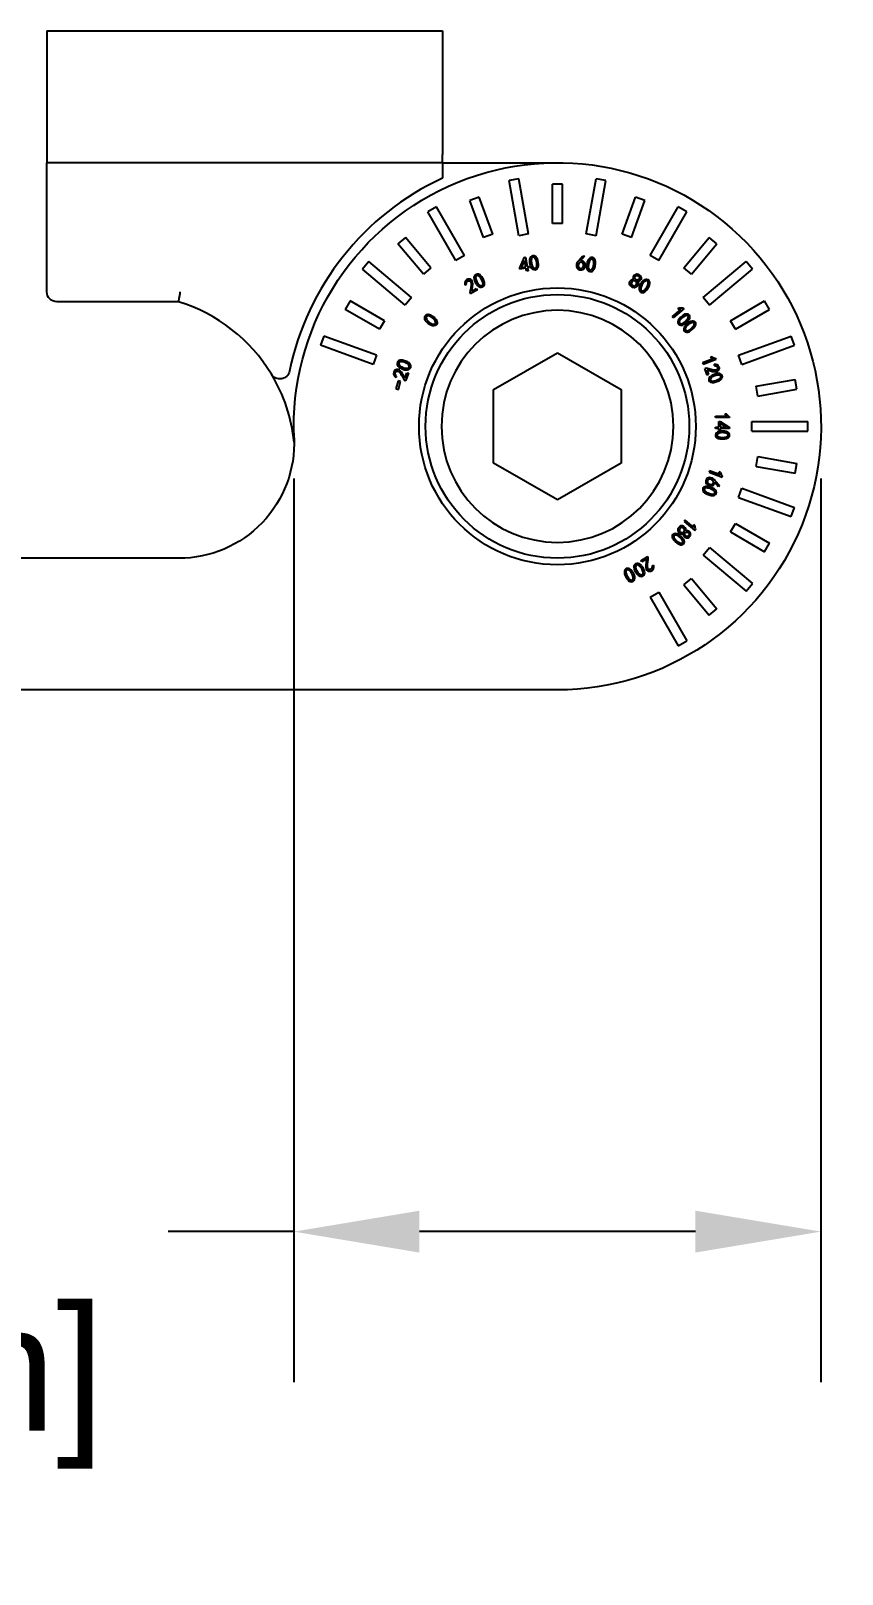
# Model space of a CAD drawing. Header units: inches. Extents: x -1.7 to 16.2, y -1.2 to 15.
# Drawn here: x 11.476 to 12.445, y 2.661 to 4.504 of the extents above; entities that cross this region are included whole.
import ezdxf

# ---------------------------------------------------------------- set-up
doc = ezdxf.new("R2010")
doc.units = ezdxf.units.IN
doc.header["$MEASUREMENT"] = 0
doc.layers.get('Defpoints').update_dxf_attribs({"color": 1})
doc.layers.add('Bracket', color=7, linetype='Continuous')
doc.styles.get("Standard").update_dxf_attribs({"font": 'Arial.ttf'})
doc.dimstyles.new('.1 DIM', dxfattribs={"dimscale": 0, "dimtxt": 0.15, "dimasz": 0.15, "dimexe": 0.18, "dimexo": 0.0625, "dimgap": 0.09, "dimtad": 0, "dimtih": 1, "dimtoh": 1, "dimdec": 5, "dimzin": 0, "dimdsep": 46, "dimlunit": 4, "dimtxsty": 'Standard', "dimcen": 0.09, "dimadec": 0, "dimazin": 0, "dimtfac": 1, "dimtdec": 5, "dimtofl": 0, "dimtmove": 0, "dimatfit": 3, "dimfxl": 1, "dimtolj": 1, "dimtzin": 0, "dimarcsym": 0})

# ---------------------------------------------------------------- blocks, each defined once
blk = doc.blocks.new('*D20')
at = {"layer": 'Defpoints', "color": 0, "lineweight": -2, "transparency": 16777216}
for p, q in [((11.7898, 3.9693), (11.7898, 2.8898)), ((12.4197, 3.9693), (12.4197, 2.8898)), ((11.7898, 3.0698), (11.6398, 3.0698)), ((12.2697, 3.0698), (11.9398, 3.0698))]:
    blk.add_line(p, q, dxfattribs=at)
at = {"layer": 'Defpoints', "color": 0, "transparency": 16777216}
for p in [(11.7898, 4.0318), (12.4197, 4.0318), (11.7898, 3.0698)]:
    blk.add_point(p, dxfattribs=at)
for points in [[(11.9398, 3.0948), (11.9398, 3.0448), (11.7898, 3.0698)], [(12.2697, 3.0948), (12.2697, 3.0448), (12.4197, 3.0698)]]:
    blk.add_solid(points, dxfattribs=at)
at = {"layer": 'Defpoints', "color": 0, "transparency": 16777216, "char_height": 0.15, "attachment_point": 5}
for s, insert in [('\\A1;{\\H1x;\\S5/8;}"', (11.0402, 3.3352)), ('\\A1;[16.00 mm]', (11.0402, 2.8843))]:
    blk.add_mtext(s, dxfattribs=dict(at, insert=insert))

msp = doc.modelspace()

# ---------------------------------------------------------------- linework, layer by layer
at = {"layer": 'Bracket'}
for p, q in [((11.494776, 4.504236), (11.967315, 4.504236)), ((11.494776, 4.504236), (11.494776, 4.356598)), ((11.967315, 4.504236), (11.967315, 4.356598)), ((11.494776, 4.356598), (11.494776, 4.346755)), ((11.967315, 4.346755), (11.967315, 4.356598)), ((11.909725, 4.346755), (11.494776, 4.346755)), ((11.494776, 4.192473), (11.494776, 4.346755)), ((11.967315, 4.346755), (11.909725, 4.346755)), ((11.967315, 4.346755), (12.10301, 4.346755)), ((11.967315, 4.346755), (11.967315, 4.341233)), ((12.058612, 4.327492), (12.04698, 4.325441)), ((12.058602, 4.259528), (12.04698, 4.325441)), ((12.070234, 4.261579), (12.058612, 4.327492)), ((12.110659, 4.321169), (12.098848, 4.321169)), ((12.098848, 4.273925), (12.098848, 4.321169)), ((12.110659, 4.273925), (12.110659, 4.321169)), ((12.139274, 4.261579), (12.150896, 4.327492)), ((12.162527, 4.325441), (12.150896, 4.327492)), ((12.150905, 4.259528), (12.162527, 4.325441)), ((12.011333, 4.305738), (12.000234, 4.301698)), ((12.016392, 4.257303), (12.000234, 4.301698)), ((12.027491, 4.261343), (12.011333, 4.305738)), ((12.182016, 4.261343), (12.198175, 4.305738)), ((12.193115, 4.257303), (12.209274, 4.301698)), ((12.209274, 4.301698), (12.198175, 4.305738)), ((11.960262, 4.293878), (11.950033, 4.287972)), ((11.983498, 4.23001), (11.950033, 4.287972)), ((11.993726, 4.235915), (11.960262, 4.293878)), ((12.215781, 4.235915), (12.249246, 4.293878)), ((12.22601, 4.23001), (12.259475, 4.287972)), ((12.259475, 4.287972), (12.249246, 4.293878)), ((12.027491, 4.261343), (12.016392, 4.257303)), ((12.070234, 4.261579), (12.058602, 4.259528)), ((12.110659, 4.273925), (12.098848, 4.273925)), ((12.150905, 4.259528), (12.139274, 4.261579)), ((12.193115, 4.257303), (12.182016, 4.261343)), ((11.923274, 4.257266), (11.914226, 4.249674)), ((11.944594, 4.213482), (11.914226, 4.249674)), ((11.953642, 4.221074), (11.923274, 4.257266)), ((12.255866, 4.221074), (12.286234, 4.257266)), ((12.264913, 4.213482), (12.295281, 4.249674)), ((12.295281, 4.249674), (12.286234, 4.257266)), ((11.879339, 4.228653), (11.871747, 4.219605)), ((11.93061, 4.185632), (11.879339, 4.228653)), ((11.993726, 4.235915), (11.983498, 4.23001)), ((12.059685, 4.221241), (12.06534, 4.23373)), ((12.065604, 4.230042), (12.061661, 4.221589)), ((12.061661, 4.221589), (12.06693, 4.222519)), ((12.06534, 4.23373), (12.066751, 4.233978)), ((12.06693, 4.222519), (12.065604, 4.230042)), ((12.066751, 4.233978), (12.068716, 4.222834)), ((12.068716, 4.222834), (12.070974, 4.223232)), ((12.070974, 4.223232), (12.071259, 4.221615)), ((12.130236, 4.229902), (12.135165, 4.235317)), ((12.13733, 4.234935), (12.132271, 4.229345)), ((12.135165, 4.235317), (12.13733, 4.234935)), ((12.22601, 4.23001), (12.215781, 4.235915)), ((12.278897, 4.185632), (12.330168, 4.228653)), ((12.33776, 4.219605), (12.330168, 4.228653)), ((11.923018, 4.176584), (11.871747, 4.219605)), ((11.953642, 4.221074), (11.944594, 4.213482)), ((12.05997, 4.219625), (12.059685, 4.221241)), ((12.067215, 4.220902), (12.05997, 4.219625)), ((12.067854, 4.217281), (12.067215, 4.220902)), ((12.06964, 4.217596), (12.067854, 4.217281)), ((12.071259, 4.221615), (12.069001, 4.221217)), ((12.069001, 4.221217), (12.06964, 4.217596)), ((12.264913, 4.213482), (12.255866, 4.221074)), ((12.286489, 4.176584), (12.33776, 4.219605)), ((11.93061, 4.185632), (11.923018, 4.176584)), ((11.996003, 4.201291), (11.994288, 4.200635)), ((12.009163, 4.194931), (12.000806, 4.190106)), ((12.002336, 4.193), (12.008293, 4.196439)), ((12.008293, 4.196439), (12.009163, 4.194931)), ((12.286489, 4.176584), (12.278897, 4.185632)), ((11.652049, 4.180662), (11.506587, 4.180662)), ((11.857104, 4.181598), (11.851199, 4.17137)), ((11.892114, 4.147748), (11.851199, 4.17137)), ((11.898019, 4.157976), (11.857104, 4.181598)), ((12.242097, 4.162875), (12.252323, 4.171455)), ((12.255943, 4.172255), (12.243199, 4.161562)), ((12.248647, 4.172069), (12.250057, 4.173252)), ((12.25528, 4.173044), (12.255943, 4.172255)), ((12.311488, 4.157976), (12.352403, 4.181598)), ((12.317394, 4.147748), (12.358309, 4.17137)), ((12.358309, 4.17137), (12.352403, 4.181598)), ((11.898019, 4.157976), (11.892114, 4.147748)), ((12.243199, 4.161562), (12.242097, 4.162875)), ((12.317394, 4.147748), (12.311488, 4.157976)), ((11.825605, 4.139685), (11.821566, 4.128586)), ((11.888498, 4.116794), (11.825605, 4.139685)), ((12.321009, 4.116794), (12.383902, 4.139685)), ((12.387942, 4.128586), (12.383902, 4.139685)), ((11.884459, 4.105695), (11.821566, 4.128586)), ((11.888498, 4.116794), (11.884459, 4.105695)), ((12.028573, 4.075782), (12.104754, 4.119765)), ((12.104754, 4.119765), (12.180935, 4.075782)), ((12.290818, 4.112427), (12.278275, 4.107861)), ((12.278862, 4.10625), (12.294494, 4.11194)), ((12.289304, 4.114891), (12.287574, 4.114261)), ((12.294494, 4.11194), (12.294141, 4.112908)), ((12.325049, 4.105695), (12.321009, 4.116794)), ((12.325049, 4.105695), (12.387942, 4.128586)), ((11.922679, 4.089453), (11.925032, 4.095916)), ((11.926668, 4.095321), (11.923367, 4.086253)), ((11.925032, 4.095916), (11.926668, 4.095321)), ((12.278275, 4.107861), (12.278862, 4.10625)), ((12.283708, 4.092935), (12.280742, 4.101085)), ((12.28323, 4.099339), (12.285344, 4.093531)), ((12.285344, 4.093531), (12.283708, 4.092935)), ((12.292541, 4.104009), (12.292256, 4.10564)), ((11.912499, 4.091734), (11.911606, 4.090129)), ((11.914311, 4.086337), (11.911748, 4.076427)), ((11.911748, 4.076427), (11.914798, 4.075638)), ((11.917361, 4.085549), (11.914311, 4.086337)), ((11.914798, 4.075638), (11.917361, 4.085549)), ((12.028573, 3.987816), (12.028573, 4.075782)), ((12.180935, 4.075782), (12.180935, 3.987816)), ((12.342176, 4.07966), (12.388702, 4.087863)), ((12.344227, 4.068028), (12.342176, 4.07966)), ((12.344227, 4.068028), (12.390753, 4.076232)), ((12.390753, 4.076232), (12.388702, 4.087863)), ((12.293826, 4.043926), (12.307174, 4.043926)), ((12.293826, 4.042212), (12.293826, 4.043926)), ((12.310461, 4.042212), (12.293826, 4.042212)), ((12.304752, 4.04676), (12.306593, 4.04676)), ((12.310461, 4.043242), (12.310461, 4.042212)), ((12.337037, 4.025893), (12.337037, 4.037705)), ((12.337037, 4.037705), (12.403967, 4.037705)), ((12.403967, 4.025893), (12.403967, 4.037705)), ((12.293826, 4.029246), (12.293826, 4.030875)), ((12.293826, 4.030875), (12.297503, 4.030875)), ((12.297503, 4.029246), (12.293826, 4.029246)), ((12.297503, 4.037487), (12.299144, 4.037487)), ((12.297503, 4.030875), (12.297503, 4.037487)), ((12.297503, 4.027185), (12.297503, 4.029246)), ((12.299144, 4.027185), (12.297503, 4.027185)), ((12.299144, 4.037487), (12.310461, 4.030533)), ((12.299144, 4.035685), (12.299144, 4.030875)), ((12.306784, 4.030875), (12.299144, 4.035685)), ((12.299144, 4.030875), (12.306784, 4.030875)), ((12.310461, 4.029246), (12.299144, 4.029246)), ((12.299144, 4.029246), (12.299144, 4.027185)), ((12.310461, 4.030533), (12.310461, 4.029246)), ((12.337037, 4.025893), (12.403967, 4.025893)), ((12.104754, 3.943833), (12.028573, 3.987816)), ((12.180935, 3.987816), (12.104754, 3.943833)), ((12.342176, 3.983938), (12.344227, 3.99557)), ((12.342176, 3.983938), (12.388702, 3.975735)), ((12.344227, 3.99557), (12.390753, 3.987366)), ((12.388702, 3.975735), (12.390753, 3.987366)), ((12.286571, 3.978529), (12.285985, 3.976918)), ((12.285985, 3.976918), (12.301617, 3.971228)), ((12.299114, 3.973963), (12.286571, 3.978529)), ((12.297358, 3.959528), (12.292592, 3.965099)), ((12.293421, 3.966806), (12.298034, 3.961384)), ((12.299538, 3.976824), (12.297808, 3.977454)), ((12.301617, 3.971228), (12.301969, 3.972196)), ((12.298034, 3.961384), (12.297358, 3.959528)), ((12.321009, 3.946804), (12.325049, 3.957903)), ((12.321009, 3.946804), (12.383902, 3.923913)), ((12.325049, 3.957903), (12.387942, 3.935012)), ((12.383902, 3.923913), (12.387942, 3.935012)), ((12.257387, 3.919556), (12.256285, 3.918243)), ((12.256285, 3.918243), (12.269028, 3.90755)), ((12.267612, 3.910976), (12.257387, 3.919556)), ((12.268988, 3.91352), (12.267578, 3.914703)), ((12.311488, 3.905622), (12.317394, 3.91585)), ((12.317394, 3.91585), (12.358309, 3.892228)), ((12.269028, 3.90755), (12.26969, 3.908339)), ((12.311488, 3.905622), (12.352403, 3.881999)), ((12.352403, 3.881999), (12.358309, 3.892228)), ((11.652434, 3.874129), (11.091274, 3.874129)), ((12.204582, 3.871225), (12.21281, 3.876267)), ((12.211356, 3.873334), (12.205492, 3.869741)), ((12.278897, 3.877966), (12.286489, 3.887014)), ((12.278897, 3.877966), (12.330168, 3.834945)), ((12.286489, 3.887014), (12.33776, 3.843993)), ((12.205492, 3.869741), (12.204582, 3.871225)), ((12.217904, 3.865212), (12.219602, 3.865912)), ((12.255866, 3.842524), (12.264913, 3.850116)), ((12.255866, 3.842524), (12.286234, 3.806332)), ((12.264913, 3.850116), (12.295281, 3.813924)), ((12.330168, 3.834945), (12.33776, 3.843993)), ((12.215781, 3.827683), (12.22601, 3.833588)), ((12.215781, 3.827683), (12.249246, 3.76972)), ((12.22601, 3.833588), (12.259475, 3.775626)), ((12.286234, 3.806332), (12.295281, 3.813924)), ((12.249246, 3.76972), (12.259475, 3.775626)), ((12.104754, 3.716836), (11.091274, 3.716836)), ((12.104754, 3.716838), (12.104754, 3.716836))]:
    msp.add_line(p, q, dxfattribs=at)
for radius in [0.165354, 0.15748]:
    msp.add_circle((12.104754, 4.031799), radius, dxfattribs=at)
at = {"layer": 'Bracket', "extrusion": (0, 0, -1)}
msp.add_circle((-12.104754, 4.031799), 0.138583, dxfattribs=at)
at = {"layer": 'Bracket', "extrusion": (-6.12303e-17, 6.12303e-17, -1)}
for centre, radius, start, end in [((-12.104754, 4.031799), 0.314961, 357.484131, 270), ((-11.652434, 4.011925), 0.137795, 177.484131, 269.999924)]:
    msp.add_arc(centre, radius, start, end, dxfattribs=at)
at = {"layer": 'Bracket'}
for centre, radius, start, end in [((12.104754, 4.031799), 0.326772, 114.872101, 168.349067), ((11.594459, 3.992424), 0.196851, 31.090585, 72.988813), ((11.594459, 3.992424), 0.196851, 6.019224, 31.090585), ((12.253269, 3.909308), 0.003583, 63.316513, 119.290229)]:
    msp.add_arc(centre, radius, start, end, dxfattribs=at)
at = {"layer": 'Bracket', "extrusion": (0, 0, -1)}
for centre, start, end in [((-11.506587, 4.192473), 270, 0), ((-11.773147, 4.100175), 191.650933, 328.909415)]:
    msp.add_arc(centre, 0.011811, start, end, dxfattribs=at)
at = {"layer": 'Bracket'}
for points, knots in [([(11.967315, 4.341233), (11.967315, 4.33796), (11.967315, 4.334751), (11.967315, 4.329823), (11.967315, 4.328262), (11.967315, 4.328263)], [0, 0, 0, 0, 0.5, 0.5, 1, 1, 1, 1]), ([(12.080856, 4.231553), (12.080358, 4.232906), (12.079622, 4.233976), (12.077668, 4.235526), (12.07663, 4.235817), (12.074434, 4.23543), (12.073566, 4.234948), (12.072284, 4.233416), (12.071845, 4.232501), (12.07138, 4.230393), (12.071377, 4.229016), (12.071847, 4.225628), (12.072144, 4.224308), (12.072507, 4.223355)], [0, 0, 0, 0, 0.16605131, 0.16605131, 0.33249816, 0.33249816, 0.498945, 0.498945, 0.66596333, 0.66596333, 0.83298167, 0.83298167, 1, 1, 1, 1]), ([(12.072507, 4.223355), (12.072866, 4.222405), (12.073344, 4.221523), (12.074539, 4.219901), (12.075415, 4.219319), (12.07774, 4.218614), (12.078813, 4.218759), (12.080789, 4.220018), (12.081447, 4.220953), (12.082111, 4.223427), (12.082168, 4.224961), (12.081715, 4.228611), (12.081352, 4.230204), (12.080856, 4.231553)], [0, 0, 0, 0, 0.16650045, 0.16650045, 0.3330009, 0.3330009, 0.49950135, 0.49950135, 0.66634132, 0.66634132, 0.8331813, 0.8331813, 1, 1, 1, 1]), ([(12.073986, 4.23231), (12.074434, 4.233238), (12.075052, 4.233757), (12.076633, 4.233971), (12.077337, 4.233656), (12.078565, 4.232167), (12.079013, 4.231298), (12.079557, 4.229298), (12.079805, 4.228177), (12.080242, 4.225699), (12.080266, 4.224525), (12.079948, 4.22231), (12.079522, 4.22152), (12.07814, 4.22055), (12.077385, 4.220534), (12.07574, 4.22142), (12.075053, 4.222298), (12.073945, 4.22492), (12.073605, 4.226463), (12.073369, 4.230021), (12.073535, 4.231376), (12.073986, 4.23231)], [0, 0, 0, 0, 0.09990387, 0.09990387, 0.19980773, 0.19980773, 0.29948271, 0.29948271, 0.39868444, 0.39868444, 0.49824429, 0.49824429, 0.59818809, 0.59818809, 0.69835836, 0.69835836, 0.79890557, 0.79890557, 0.89945279, 0.89945279, 1, 1, 1, 1]), ([(12.130236, 4.229902), (12.129503, 4.229046), (12.128942, 4.228329), (12.128152, 4.227157), (12.127838, 4.226411), (12.127391, 4.224593), (12.127363, 4.223613), (12.127534, 4.22257)], [0, 0, 0, 0, 0.33467461, 0.33467461, 0.66739247, 0.66739247, 1, 1, 1, 1]), ([(12.127534, 4.22257), (12.127708, 4.221522), (12.128201, 4.220652), (12.129827, 4.219251), (12.130883, 4.218821), (12.133476, 4.218493), (12.134544, 4.218684), (12.136223, 4.219758), (12.136856, 4.22042), (12.137713, 4.221968), (12.137985, 4.22279), (12.138226, 4.224515), (12.138174, 4.225343), (12.137746, 4.226925), (12.137184, 4.227689), (12.13538, 4.229188), (12.134043, 4.229493), (12.132271, 4.229345)], [0, 0, 0, 0, 0.12526137, 0.12526137, 0.25052274, 0.25052274, 0.37535615, 0.37535615, 0.50060261, 0.50060261, 0.62524301, 0.62524301, 0.7498834, 0.7498834, 0.87514921, 0.87514921, 1, 1, 1, 1]), ([(12.129439, 4.224297), (12.129343, 4.223365), (12.129521, 4.222546), (12.130438, 4.221142), (12.131128, 4.220675), (12.132989, 4.220218), (12.13383, 4.220396), (12.135331, 4.221571), (12.135821, 4.222531), (12.136056, 4.223866)], [0, 0, 0, 0, 0.25036122, 0.25036122, 0.50072243, 0.50072243, 0.74991886, 0.74991886, 1, 1, 1, 1]), ([(12.136056, 4.223866), (12.136291, 4.225197), (12.136061, 4.226191), (12.134673, 4.227479), (12.133831, 4.227827), (12.131841, 4.227911), (12.131051, 4.227562), (12.129882, 4.22607), (12.129539, 4.225227), (12.129439, 4.224297)], [0, 0, 0, 0, 0.24979961, 0.24979961, 0.50124634, 0.50124634, 0.75142657, 0.75142657, 1, 1, 1, 1]), ([(12.150319, 4.227733), (12.150314, 4.229174), (12.149988, 4.230431), (12.148683, 4.232556), (12.147807, 4.233185), (12.145611, 4.233572), (12.14463, 4.233416), (12.142901, 4.232415), (12.142176, 4.231705), (12.141018, 4.229884), (12.140545, 4.22859), (12.139828, 4.225246), (12.139655, 4.223904), (12.13967, 4.222884)], [0, 0, 0, 0, 0.16605131, 0.16605131, 0.33249816, 0.33249816, 0.498945, 0.498945, 0.66596333, 0.66596333, 0.83298167, 0.83298167, 1, 1, 1, 1]), ([(12.13967, 4.222884), (12.139682, 4.221869), (12.13983, 4.220876), (12.140399, 4.218943), (12.141022, 4.218097), (12.142966, 4.21664), (12.144023, 4.216408), (12.146311, 4.216916), (12.14725, 4.21757), (12.14872, 4.219668), (12.149298, 4.221089), (12.150121, 4.224674), (12.150324, 4.226295), (12.150319, 4.227733)], [0, 0, 0, 0, 0.16650045, 0.16650045, 0.3330009, 0.3330009, 0.49950135, 0.49950135, 0.66634132, 0.66634132, 0.8331813, 0.8331813, 1, 1, 1, 1]), ([(12.144122, 4.230794), (12.144861, 4.231513), (12.145619, 4.231789), (12.147178, 4.231449), (12.147732, 4.230912), (12.148376, 4.229093), (12.148501, 4.228123), (12.148328, 4.226058), (12.148177, 4.22492), (12.14774, 4.222442), (12.147361, 4.22133), (12.146305, 4.219357), (12.145634, 4.218761), (12.144004, 4.218321), (12.143289, 4.218565), (12.142047, 4.21996), (12.141701, 4.22102), (12.141557, 4.223863), (12.141765, 4.225429), (12.14276, 4.228854), (12.143379, 4.23007), (12.144122, 4.230794)], [0, 0, 0, 0, 0.09990387, 0.09990387, 0.19980773, 0.19980773, 0.29948271, 0.29948271, 0.39868444, 0.39868444, 0.49824429, 0.49824429, 0.59818809, 0.59818809, 0.69835836, 0.69835836, 0.79890557, 0.79890557, 0.89945279, 0.89945279, 1, 1, 1, 1]), ([(11.996245, 4.206791), (11.995342, 4.206197), (11.994714, 4.205405), (11.994009, 4.203438), (11.993985, 4.202172), (11.994288, 4.200635)], [0, 0, 0, 0, 0.5, 0.5, 1, 1, 1, 1]), ([(11.996003, 4.201291), (11.995828, 4.202231), (11.99589, 4.203049), (11.996483, 4.204437), (11.996908, 4.204981), (11.998, 4.205758), (11.998601, 4.2059), (11.999251, 4.205794)], [0, 0, 0, 0, 0.3325349, 0.3325349, 0.66626745, 0.66626745, 1, 1, 1, 1]), ([(12.002336, 4.193), (12.003056, 4.196839), (12.003461, 4.199584), (12.003617, 4.20288), (12.003443, 4.204157), (12.002617, 4.205983), (12.002075, 4.206659), (12.000761, 4.20754), (12.000108, 4.207772), (11.998814, 4.20785), (11.998248, 4.207784), (11.997271, 4.207441), (11.996766, 4.207171), (11.996245, 4.206791)], [0, 0, 0, 0, 0.16646197, 0.16646197, 0.33267957, 0.33267957, 0.49896854, 0.49896854, 0.66611503, 0.66611503, 0.8339046, 0.8339046, 1, 1, 1, 1]), ([(11.999251, 4.205794), (11.9999, 4.205682), (12.000426, 4.205372), (12.001242, 4.204352), (12.001499, 4.203612), (12.001742, 4.201667), (12.001666, 4.200149), (12.001101, 4.196025), (12.000797, 4.194457), (12.000137, 4.192285), (12.000183, 4.191312), (12.000806, 4.190106)], [0, 0, 0, 0, 0.19885118, 0.19885118, 0.39927457, 0.39927457, 0.59934062, 0.59934062, 0.79967031, 0.79967031, 1, 1, 1, 1]), ([(12.01377, 4.211213), (12.012839, 4.212314), (12.011781, 4.213068), (12.009415, 4.213856), (12.00834, 4.213775), (12.006409, 4.21266), (12.005758, 4.21191), (12.005077, 4.210032), (12.004978, 4.209022), (12.005262, 4.206882), (12.00573, 4.205587), (12.007331, 4.202564), (12.008061, 4.201425), (12.008729, 4.200654)], [0, 0, 0, 0, 0.16605131, 0.16605131, 0.33249816, 0.33249816, 0.498945, 0.498945, 0.66596333, 0.66596333, 0.83298167, 0.83298167, 1, 1, 1, 1]), ([(12.007055, 4.209575), (12.007159, 4.2106), (12.007562, 4.211299), (12.008974, 4.212041), (12.009744, 4.211985), (12.011407, 4.211006), (12.012126, 4.210343), (12.013321, 4.20865), (12.013937, 4.207681), (12.015195, 4.205502), (12.015619, 4.204407), (12.016078, 4.202217), (12.015948, 4.201329), (12.014981, 4.199944), (12.014277, 4.199671), (12.012428, 4.199942), (12.011483, 4.200532), (12.009545, 4.202617), (12.008697, 4.20395), (12.007258, 4.207213), (12.00695, 4.208543), (12.007055, 4.209575)], [0, 0, 0, 0, 0.09990387, 0.09990387, 0.19980773, 0.19980773, 0.29948271, 0.29948271, 0.39868444, 0.39868444, 0.49824429, 0.49824429, 0.59818809, 0.59818809, 0.69835836, 0.69835836, 0.79890557, 0.79890557, 0.89945279, 0.89945279, 1, 1, 1, 1]), ([(12.008729, 4.200654), (12.00939, 4.199884), (12.010142, 4.199218), (12.01182, 4.198103), (12.012841, 4.197856), (12.015267, 4.197989), (12.016226, 4.198491), (12.017652, 4.20035), (12.017951, 4.201455), (12.017728, 4.204007), (12.017257, 4.205468), (12.015584, 4.208742), (12.014697, 4.210115), (12.01377, 4.211213)], [0, 0, 0, 0, 0.16650045, 0.16650045, 0.3330009, 0.3330009, 0.49950135, 0.49950135, 0.66634132, 0.66634132, 0.8331813, 0.8331813, 1, 1, 1, 1]), ([(12.20023, 4.205049), (12.201007, 4.204229), (12.201415, 4.203412), (12.201515, 4.201797), (12.201292, 4.20097), (12.200327, 4.199297), (12.199815, 4.198697), (12.198738, 4.197979), (12.198222, 4.197721), (12.197231, 4.197396), (12.196661, 4.197372), (12.19539, 4.197592), (12.194669, 4.197872), (12.193072, 4.198795), (12.192438, 4.199291), (12.191507, 4.200353), (12.191192, 4.200922), (12.190872, 4.202149), (12.190873, 4.20276), (12.191046, 4.203373)], [0, 0, 0, 0, 0.11171645, 0.11171645, 0.22309309, 0.22309309, 0.33446974, 0.33446974, 0.44584638, 0.44584638, 0.55650634, 0.55650634, 0.66743745, 0.66743745, 0.77836856, 0.77836856, 0.88974114, 0.88974114, 1, 1, 1, 1]), ([(12.191046, 4.203373), (12.191212, 4.203983), (12.191487, 4.20462), (12.192262, 4.205963), (12.192808, 4.206523), (12.194211, 4.207426), (12.195062, 4.207624), (12.196058, 4.207568)], [0, 0, 0, 0, 0.33252223, 0.33252223, 0.66504446, 0.66504446, 1, 1, 1, 1]), ([(12.195335, 4.205641), (12.196061, 4.205817), (12.196796, 4.205728), (12.198294, 4.20501), (12.198847, 4.204444), (12.199584, 4.202909), (12.19963, 4.202191), (12.199083, 4.200869), (12.198631, 4.200313), (12.197372, 4.199401), (12.19665, 4.199299), (12.195021, 4.199789), (12.194325, 4.200171), (12.193163, 4.201218), (12.192897, 4.201802), (12.192977, 4.20309), (12.193208, 4.203742), (12.194036, 4.20505), (12.194606, 4.205464), (12.195335, 4.205641)], [0, 0, 0, 0, 0.11032912, 0.11032912, 0.22065825, 0.22065825, 0.33113197, 0.33113197, 0.4423016, 0.4423016, 0.55406439, 0.55406439, 0.66596225, 0.66596225, 0.77799357, 0.77799357, 0.88932177, 0.88932177, 1, 1, 1, 1]), ([(12.196058, 4.207568), (12.195622, 4.208343), (12.195433, 4.209028), (12.195539, 4.210233), (12.195728, 4.210847), (12.196384, 4.212107), (12.196771, 4.21259), (12.197674, 4.213261), (12.198203, 4.213512), (12.199429, 4.213849), (12.200006, 4.213869), (12.201107, 4.21361), (12.201659, 4.213381), (12.20276, 4.212745), (12.203224, 4.212404), (12.203976, 4.211666), (12.20431, 4.211159), (12.204886, 4.209863), (12.204944, 4.209139), (12.204611, 4.207545), (12.204146, 4.206772), (12.202616, 4.205268), (12.201567, 4.204947), (12.20023, 4.205049)], [0, 0, 0, 0, 0.09215245, 0.09215245, 0.18430489, 0.18430489, 0.27587152, 0.27587152, 0.36715127, 0.36715127, 0.45798146, 0.45798146, 0.5486044, 0.5486044, 0.63922734, 0.63922734, 0.729659, 0.729659, 0.82009066, 0.82009066, 0.91004533, 0.91004533, 1, 1, 1, 1]), ([(12.201024, 4.206711), (12.200319, 4.206448), (12.199553, 4.206555), (12.197901, 4.207509), (12.197441, 4.208112), (12.197246, 4.209562), (12.197358, 4.210204), (12.198004, 4.211323), (12.198452, 4.211714), (12.199024, 4.211944)], [0, 0, 0, 0, 0.24909478, 0.24909478, 0.49818956, 0.49818956, 0.74821441, 0.74821441, 1, 1, 1, 1]), ([(12.199024, 4.211944), (12.199598, 4.212167), (12.200299, 4.212082), (12.201964, 4.211268), (12.202513, 4.210764), (12.203067, 4.209552), (12.203016, 4.20889), (12.202266, 4.207465), (12.201729, 4.206974), (12.201024, 4.206711)], [0, 0, 0, 0, 0.2510481, 0.2510481, 0.50088907, 0.50088907, 0.74974263, 0.74974263, 1, 1, 1, 1]), ([(12.214681, 4.200276), (12.21517, 4.201633), (12.215293, 4.202925), (12.214793, 4.205368), (12.214185, 4.206259), (12.212254, 4.207374), (12.211279, 4.207562), (12.209312, 4.207213), (12.208388, 4.206794), (12.206677, 4.205478), (12.20579, 4.204425), (12.203972, 4.201527), (12.203351, 4.200326), (12.203016, 4.199362)], [0, 0, 0, 0, 0.16605131, 0.16605131, 0.33249816, 0.33249816, 0.498945, 0.498945, 0.66596333, 0.66596333, 0.83298167, 0.83298167, 1, 1, 1, 1]), ([(12.209905, 4.205272), (12.210845, 4.205695), (12.211652, 4.205695), (12.213001, 4.204843), (12.213338, 4.204148), (12.213321, 4.202218), (12.213106, 4.201265), (12.212237, 4.199383), (12.211707, 4.198365), (12.210448, 4.196186), (12.209712, 4.195272), (12.208045, 4.193778), (12.207211, 4.193447), (12.205528, 4.193593), (12.20494, 4.194066), (12.204249, 4.195802), (12.204288, 4.196916), (12.205124, 4.199637), (12.205855, 4.201037), (12.207961, 4.203915), (12.208959, 4.204847), (12.209905, 4.205272)], [0, 0, 0, 0, 0.09990387, 0.09990387, 0.19980773, 0.19980773, 0.29948271, 0.29948271, 0.39868444, 0.39868444, 0.49824429, 0.49824429, 0.59818809, 0.59818809, 0.69835836, 0.69835836, 0.79890557, 0.79890557, 0.89945279, 0.89945279, 1, 1, 1, 1]), ([(11.653789, 4.192473), (11.653345, 4.189413), (11.652891, 4.186323), (11.652244, 4.181958), (11.652049, 4.180662), (11.652049, 4.180662)], [0, 0, 0, 0, 0.5, 0.5, 1, 1, 1, 1]), ([(12.203016, 4.199362), (12.20268, 4.198404), (12.20248, 4.19742), (12.202353, 4.19541), (12.20265, 4.194401), (12.203978, 4.192367), (12.204892, 4.191788), (12.207216, 4.191482), (12.208321, 4.191776), (12.21042, 4.193244), (12.21145, 4.194383), (12.213449, 4.197469), (12.214194, 4.198924), (12.214681, 4.200276)], [0, 0, 0, 0, 0.16650045, 0.16650045, 0.3330009, 0.3330009, 0.49950135, 0.49950135, 0.66634132, 0.66634132, 0.8331813, 0.8331813, 1, 1, 1, 1]), ([(11.952828, 4.152932), (11.951936, 4.153429), (11.950861, 4.154249), (11.948323, 4.156543), (11.94744, 4.157599), (11.946441, 4.159513), (11.946189, 4.160496), (11.946187, 4.162493), (11.946542, 4.163421), (11.947975, 4.165129), (11.948957, 4.165573), (11.95145, 4.165641), (11.952702, 4.165295), (11.953953, 4.164579)], [0, 0, 0, 0, 0.16701833, 0.16701833, 0.33403667, 0.33403667, 0.501055, 0.501055, 0.66750184, 0.66750184, 0.83394869, 0.83394869, 1, 1, 1, 1]), ([(11.948204, 4.160743), (11.94795, 4.161742), (11.94809, 4.162536), (11.949164, 4.163717), (11.949906, 4.163928), (11.951804, 4.163576), (11.952706, 4.163199), (11.954408, 4.162017), (11.955318, 4.161317), (11.957246, 4.1597), (11.958018, 4.158816), (11.9592, 4.156915), (11.959381, 4.156036), (11.958945, 4.154404), (11.958377, 4.153907), (11.956548, 4.153528), (11.955457, 4.153759), (11.952923, 4.155056), (11.951671, 4.156019), (11.949202, 4.158593), (11.948458, 4.159737), (11.948204, 4.160743)], [0, 0, 0, 0, 0.09990387, 0.09990387, 0.19980773, 0.19980773, 0.29948271, 0.29948271, 0.39868444, 0.39868444, 0.49824429, 0.49824429, 0.59818809, 0.59818809, 0.69835836, 0.69835836, 0.79890557, 0.79890557, 0.89945279, 0.89945279, 1, 1, 1, 1]), ([(11.953953, 4.164579), (11.9552, 4.163864), (11.956503, 4.162877), (11.959195, 4.160373), (11.960138, 4.159161), (11.961219, 4.156839), (11.961317, 4.155699), (11.960612, 4.153464), (11.959883, 4.152664), (11.957649, 4.151709), (11.956604, 4.151593), (11.954646, 4.152067), (11.953713, 4.152435), (11.952828, 4.152932)], [0, 0, 0, 0, 0.1668187, 0.1668187, 0.33365868, 0.33365868, 0.50049865, 0.50049865, 0.6669991, 0.6669991, 0.83349955, 0.83349955, 1, 1, 1, 1]), ([(12.250642, 4.160741), (12.249986, 4.15997), (12.24944, 4.159139), (12.248575, 4.157363), (12.248459, 4.156372), (12.248871, 4.154175), (12.249461, 4.153402), (12.251399, 4.152488), (12.252486, 4.152449), (12.25489, 4.153195), (12.256226, 4.153937), (12.259148, 4.156169), (12.260351, 4.157274), (12.261288, 4.158358)], [0, 0, 0, 0, 0.1665341, 0.1665341, 0.3330682, 0.3330682, 0.4996023, 0.4996023, 0.66640726, 0.66640726, 0.83321222, 0.83321222, 1, 1, 1, 1]), ([(12.258941, 4.164172), (12.259929, 4.164294), (12.260642, 4.164073), (12.261514, 4.162935), (12.261551, 4.162216), (12.260814, 4.160482), (12.260266, 4.159682), (12.258795, 4.158226), (12.257945, 4.157455), (12.256017, 4.155837), (12.255024, 4.155216), (12.252992, 4.154328), (12.252131, 4.15426), (12.250699, 4.154853), (12.250357, 4.15544), (12.250397, 4.157195), (12.250848, 4.158188), (12.252607, 4.160409), (12.253777, 4.16147), (12.256715, 4.163484), (12.257946, 4.164049), (12.258941, 4.164172)], [0, 0, 0, 0, 0.09985984, 0.09985984, 0.19971967, 0.19971967, 0.29938557, 0.29938557, 0.39858514, 0.39858514, 0.49814283, 0.49814283, 0.59809181, 0.59809181, 0.69830984, 0.69830984, 0.79887323, 0.79887323, 0.89943661, 0.89943661, 1, 1, 1, 1]), ([(12.261288, 4.158358), (12.262228, 4.159446), (12.262821, 4.160576), (12.263294, 4.162915), (12.26309, 4.163884), (12.261802, 4.16542), (12.261012, 4.165857), (12.259144, 4.166084), (12.25817, 4.16596), (12.256166, 4.165245), (12.254988, 4.16454), (12.252297, 4.162429), (12.251298, 4.161517), (12.250642, 4.160741)], [0, 0, 0, 0, 0.1661158, 0.1661158, 0.33258063, 0.33258063, 0.49904546, 0.49904546, 0.66603031, 0.66603031, 0.83301515, 0.83301515, 1, 1, 1, 1]), ([(12.257706, 4.152322), (12.257051, 4.151551), (12.256505, 4.15072), (12.25564, 4.148943), (12.255524, 4.147953), (12.255936, 4.145756), (12.256526, 4.144983), (12.258464, 4.144069), (12.25955, 4.144029), (12.261955, 4.144775), (12.26329, 4.145518), (12.266213, 4.147749), (12.267416, 4.148854), (12.268353, 4.149939)], [0, 0, 0, 0, 0.1665341, 0.1665341, 0.3330682, 0.3330682, 0.4996023, 0.4996023, 0.66640726, 0.66640726, 0.83321222, 0.83321222, 1, 1, 1, 1]), ([(12.266005, 4.155753), (12.266994, 4.155875), (12.267706, 4.155654), (12.268579, 4.154515), (12.268616, 4.153796), (12.267878, 4.152063), (12.267331, 4.151263), (12.265859, 4.149807), (12.265009, 4.149035), (12.263082, 4.147418), (12.262088, 4.146796), (12.260056, 4.145909), (12.259195, 4.14584), (12.257764, 4.146434), (12.257421, 4.147021), (12.257462, 4.148775), (12.257913, 4.149769), (12.259671, 4.15199), (12.260841, 4.15305), (12.26378, 4.155064), (12.26501, 4.155629), (12.266005, 4.155753)], [0, 0, 0, 0, 0.09985984, 0.09985984, 0.19971967, 0.19971967, 0.29938557, 0.29938557, 0.39858514, 0.39858514, 0.49814283, 0.49814283, 0.59809181, 0.59809181, 0.69830984, 0.69830984, 0.79887323, 0.79887323, 0.89943661, 0.89943661, 1, 1, 1, 1]), ([(12.268353, 4.149939), (12.269292, 4.151027), (12.269885, 4.152157), (12.270359, 4.154496), (12.270155, 4.155465), (12.268867, 4.157), (12.268077, 4.157438), (12.266209, 4.157664), (12.265235, 4.157541), (12.263231, 4.156826), (12.262053, 4.156121), (12.259361, 4.15401), (12.258363, 4.153098), (12.257706, 4.152322)], [0, 0, 0, 0, 0.1661158, 0.1661158, 0.33258063, 0.33258063, 0.49904546, 0.49904546, 0.66603031, 0.66603031, 0.83301515, 0.83301515, 1, 1, 1, 1]), ([(11.909148, 4.096103), (11.908839, 4.095067), (11.908867, 4.094057), (11.909591, 4.092096), (11.910386, 4.091111), (11.911606, 4.090129)], [0, 0, 0, 0, 0.5, 0.5, 1, 1, 1, 1]), ([(11.922679, 4.089453), (11.920763, 4.092857), (11.919309, 4.09522), (11.91731, 4.097845), (11.916356, 4.098712), (11.914549, 4.099579), (11.913699, 4.099748), (11.912127, 4.099579), (11.911477, 4.099337), (11.910435, 4.098565), (11.910044, 4.098151), (11.909517, 4.09726), (11.909304, 4.096728), (11.909148, 4.096103)], [0, 0, 0, 0, 0.16646197, 0.16646197, 0.33267957, 0.33267957, 0.49896854, 0.49896854, 0.66611503, 0.66611503, 0.8339046, 0.8339046, 1, 1, 1, 1]), ([(11.912499, 4.091734), (11.91176, 4.092341), (11.911282, 4.093008), (11.910844, 4.094452), (11.91082, 4.095142), (11.911157, 4.096439), (11.911526, 4.096934), (11.912092, 4.097271)], [0, 0, 0, 0, 0.3325349, 0.3325349, 0.66626745, 0.66626745, 1, 1, 1, 1]), ([(11.912092, 4.097271), (11.912662, 4.097603), (11.913263, 4.097704), (11.914544, 4.097446), (11.915217, 4.097045), (11.916653, 4.095711), (11.91757, 4.094499), (11.919789, 4.090977), (11.920564, 4.08958), (11.921454, 4.087493), (11.922115, 4.086776), (11.923367, 4.086253)], [0, 0, 0, 0, 0.19885118, 0.19885118, 0.39927457, 0.39927457, 0.59934062, 0.59934062, 0.79967031, 0.79967031, 1, 1, 1, 1]), ([(11.919731, 4.110755), (11.91831, 4.111), (11.917016, 4.110897), (11.914696, 4.10998), (11.913925, 4.109227), (11.913162, 4.107132), (11.913146, 4.106139), (11.913831, 4.104263), (11.914404, 4.103425), (11.915997, 4.101968), (11.917188, 4.101278), (11.920358, 4.09999), (11.921649, 4.099587), (11.922657, 4.099425)], [0, 0, 0, 0, 0.16605131, 0.16605131, 0.33249816, 0.33249816, 0.498945, 0.498945, 0.66596333, 0.66596333, 0.83298167, 0.83298167, 1, 1, 1, 1]), ([(11.91564, 4.105184), (11.91506, 4.106036), (11.91492, 4.10683), (11.915525, 4.108306), (11.916151, 4.108759), (11.918054, 4.109078), (11.919031, 4.109031), (11.921034, 4.108503), (11.922129, 4.108157), (11.924493, 4.107296), (11.925522, 4.10673), (11.927282, 4.105347), (11.927753, 4.104583), (11.927902, 4.102901), (11.927538, 4.102239), (11.925948, 4.101258), (11.924845, 4.101102), (11.92202, 4.101454), (11.920514, 4.10193), (11.917314, 4.103505), (11.916223, 4.104326), (11.91564, 4.105184)], [0, 0, 0, 0, 0.09990387, 0.09990387, 0.19980773, 0.19980773, 0.29948271, 0.29948271, 0.39868444, 0.39868444, 0.49824429, 0.49824429, 0.59818809, 0.59818809, 0.69835836, 0.69835836, 0.79890557, 0.79890557, 0.89945279, 0.89945279, 1, 1, 1, 1]), ([(11.922657, 4.099425), (11.923658, 4.099261), (11.924662, 4.099234), (11.926664, 4.099459), (11.927606, 4.099926), (11.929378, 4.101587), (11.92979, 4.102588), (11.929687, 4.104929), (11.929206, 4.105967), (11.927395, 4.107779), (11.926096, 4.108595), (11.922709, 4.110028), (11.921147, 4.11051), (11.919731, 4.110755)], [0, 0, 0, 0, 0.16650045, 0.16650045, 0.3330009, 0.3330009, 0.49950135, 0.49950135, 0.66634132, 0.66634132, 0.8331813, 0.8331813, 1, 1, 1, 1]), ([(12.296236, 4.10051), (12.295996, 4.099939), (12.295589, 4.099503), (12.294436, 4.098895), (12.293667, 4.098757), (12.291736, 4.098782), (12.290284, 4.099043), (12.286408, 4.100072), (12.284953, 4.100545), (12.282986, 4.101413), (12.282035, 4.101495), (12.280742, 4.101085)], [0, 0, 0, 0, 0.19885481, 0.19885481, 0.39924938, 0.39924938, 0.59934659, 0.59934659, 0.79967329, 0.79967329, 1, 1, 1, 1]), ([(12.28323, 4.099339), (12.286798, 4.098205), (12.289371, 4.097494), (12.292528, 4.096938), (12.293799, 4.096933), (12.295734, 4.097449), (12.296498, 4.097853), (12.297618, 4.098927), (12.297976, 4.099488), (12.298315, 4.100646), (12.298366, 4.101165), (12.298233, 4.102089), (12.298074, 4.102579), (12.297813, 4.103097)], [0, 0, 0, 0, 0.16640031, 0.16640031, 0.3325915, 0.3325915, 0.49884043, 0.49884043, 0.66598017, 0.66598017, 0.83386294, 0.83386294, 1, 1, 1, 1]), ([(12.298305, 4.092991), (12.299276, 4.092768), (12.29987, 4.092317), (12.3003, 4.090949), (12.300089, 4.09026), (12.298804, 4.088883), (12.298015, 4.088319), (12.296135, 4.087454), (12.295072, 4.08702), (12.292707, 4.086159), (12.291561, 4.085915), (12.289349, 4.085776), (12.288516, 4.086006), (12.287374, 4.087053), (12.287253, 4.087722), (12.287891, 4.089357), (12.288654, 4.090136), (12.291066, 4.091622), (12.292528, 4.092218), (12.295978, 4.093106), (12.297328, 4.093216), (12.298305, 4.092991)], [0, 0, 0, 0, 0.09985984, 0.09985984, 0.19971967, 0.19971967, 0.29938557, 0.29938557, 0.39858514, 0.39858514, 0.49814283, 0.49814283, 0.59809181, 0.59809181, 0.69830984, 0.69830984, 0.79887323, 0.79887323, 0.89943661, 0.89943661, 1, 1, 1, 1]), ([(12.298523, 4.086726), (12.299778, 4.087426), (12.300722, 4.088286), (12.301966, 4.090322), (12.302107, 4.091302), (12.301421, 4.093185), (12.300828, 4.093867), (12.29915, 4.094718), (12.298193, 4.094935), (12.296065, 4.094949), (12.294717, 4.094689), (12.291466, 4.093626), (12.290216, 4.093111), (12.289333, 4.092606)], [0, 0, 0, 0, 0.1661158, 0.1661158, 0.33258063, 0.33258063, 0.49904546, 0.49904546, 0.66603031, 0.66603031, 0.83301515, 0.83301515, 1, 1, 1, 1]), ([(12.297813, 4.103097), (12.297422, 4.103987), (12.296784, 4.104654), (12.295024, 4.105538), (12.293805, 4.105719), (12.292256, 4.10564)], [0, 0, 0, 0, 0.5, 0.5, 1, 1, 1, 1]), ([(12.292541, 4.104009), (12.293486, 4.104049), (12.294266, 4.103889), (12.295487, 4.103179), (12.295926, 4.102727), (12.296456, 4.101644), (12.296471, 4.101084), (12.296236, 4.10051)], [0, 0, 0, 0, 0.33242249, 0.33242249, 0.66621124, 0.66621124, 1, 1, 1, 1]), ([(12.289333, 4.092606), (12.288454, 4.092106), (12.287657, 4.091512), (12.286236, 4.090138), (12.285789, 4.089247), (12.285424, 4.087041), (12.285714, 4.086113), (12.287223, 4.084591), (12.28823, 4.084183), (12.290745, 4.084062), (12.292254, 4.084303), (12.295763, 4.0854), (12.297271, 4.086027), (12.298523, 4.086726)], [0, 0, 0, 0, 0.1665341, 0.1665341, 0.3330682, 0.3330682, 0.4996023, 0.4996023, 0.66640726, 0.66640726, 0.83321222, 0.83321222, 1, 1, 1, 1]), ([(12.298999, 4.025809), (12.298001, 4.02564), (12.297049, 4.025354), (12.295245, 4.024549), (12.294519, 4.023865), (12.293422, 4.021917), (12.293377, 4.020946), (12.294274, 4.018999), (12.295081, 4.018271), (12.297403, 4.017297), (12.298903, 4.017007), (12.302576, 4.016838), (12.304208, 4.016912), (12.305623, 4.01714)], [0, 0, 0, 0, 0.1665341, 0.1665341, 0.3330682, 0.3330682, 0.4996023, 0.4996023, 0.66640726, 0.66640726, 0.83321222, 0.83321222, 1, 1, 1, 1]), ([(12.307562, 4.023102), (12.308398, 4.022561), (12.308801, 4.021933), (12.308738, 4.020501), (12.308304, 4.019926), (12.306625, 4.019072), (12.305691, 4.018811), (12.303628, 4.018641), (12.302481, 4.018597), (12.299965, 4.018597), (12.298804, 4.018759), (12.296677, 4.019386), (12.295974, 4.019887), (12.295258, 4.021261), (12.295374, 4.021931), (12.296532, 4.023249), (12.297516, 4.02372), (12.300291, 4.024292), (12.301869, 4.024352), (12.305414, 4.024006), (12.30672, 4.023648), (12.307562, 4.023102)], [0, 0, 0, 0, 0.09985984, 0.09985984, 0.19971967, 0.19971967, 0.29938557, 0.29938557, 0.39858514, 0.39858514, 0.49814283, 0.49814283, 0.59809181, 0.59809181, 0.69830984, 0.69830984, 0.79887323, 0.79887323, 0.89943661, 0.89943661, 1, 1, 1, 1]), ([(12.305623, 4.01714), (12.307042, 4.01737), (12.308223, 4.017854), (12.310089, 4.019342), (12.310556, 4.020215), (12.310556, 4.022219), (12.310232, 4.023062), (12.308946, 4.024436), (12.308121, 4.024968), (12.306126, 4.025708), (12.304771, 4.025925), (12.301352, 4.026038), (12.300001, 4.025982), (12.298999, 4.025809)], [0, 0, 0, 0, 0.1661158, 0.1661158, 0.33258063, 0.33258063, 0.49904546, 0.49904546, 0.66603031, 0.66603031, 0.83301515, 0.83301515, 1, 1, 1, 1]), ([(12.286622, 3.970609), (12.285572, 3.970653), (12.284652, 3.970379), (12.283054, 3.969197), (12.282485, 3.968337), (12.281802, 3.966089), (12.28184, 3.965101), (12.282657, 3.963401), (12.283217, 3.96271), (12.284612, 3.961653), (12.285379, 3.961254), (12.287034, 3.960711), (12.287851, 3.9606), (12.289459, 3.960681), (12.290286, 3.961036), (12.292005, 3.962358), (12.29249, 3.963492), (12.292592, 3.965099)], [0, 0, 0, 0, 0.12528441, 0.12528441, 0.25056883, 0.25056883, 0.37542543, 0.37542543, 0.50065435, 0.50065435, 0.62526483, 0.62526483, 0.74987531, 0.74987531, 0.87513373, 0.87513373, 1, 1, 1, 1]), ([(12.288046, 3.968583), (12.287148, 3.968846), (12.286321, 3.968842), (12.284819, 3.968293), (12.284265, 3.967766), (12.283558, 3.966195), (12.283616, 3.965412), (12.284556, 3.963851), (12.285428, 3.963232), (12.286702, 3.962768)], [0, 0, 0, 0, 0.25033983, 0.25033983, 0.50067966, 0.50067966, 0.74985601, 0.74985601, 1, 1, 1, 1]), ([(12.293421, 3.966806), (12.292685, 3.967622), (12.292062, 3.968259), (12.291025, 3.969186), (12.290339, 3.969607), (12.288622, 3.970352), (12.287667, 3.970563), (12.286622, 3.970609)], [0, 0, 0, 0, 0.33471016, 0.33471016, 0.66739968, 0.66739968, 1, 1, 1, 1]), ([(12.286702, 3.962768), (12.287971, 3.962306), (12.288976, 3.962322), (12.290431, 3.963313), (12.290889, 3.963998), (12.291249, 3.965755), (12.291017, 3.966525), (12.28972, 3.967851), (12.288943, 3.968316), (12.288046, 3.968583)], [0, 0, 0, 0, 0.24977705, 0.24977705, 0.50123806, 0.50123806, 0.75140249, 0.75140249, 1, 1, 1, 1]), ([(12.285236, 3.959734), (12.28424, 3.959917), (12.283248, 3.959974), (12.281277, 3.959835), (12.280361, 3.95944), (12.278664, 3.957985), (12.27829, 3.957087), (12.278467, 3.954951), (12.278976, 3.953991), (12.280825, 3.952282), (12.282136, 3.951496), (12.285529, 3.950081), (12.287088, 3.949592), (12.288495, 3.949323)], [0, 0, 0, 0, 0.1665341, 0.1665341, 0.3330682, 0.3330682, 0.4996023, 0.4996023, 0.66640726, 0.66640726, 0.83321222, 0.83321222, 1, 1, 1, 1]), ([(12.292357, 3.954262), (12.292957, 3.953468), (12.293121, 3.95274), (12.292572, 3.951415), (12.291968, 3.951024), (12.290098, 3.950795), (12.289131, 3.950869), (12.287134, 3.951416), (12.286041, 3.951767), (12.283677, 3.952627), (12.282642, 3.953176), (12.280857, 3.954493), (12.280367, 3.955204), (12.280165, 3.95674), (12.280503, 3.957331), (12.282042, 3.958173), (12.283128, 3.958279), (12.285931, 3.957867), (12.287434, 3.957384), (12.290648, 3.955846), (12.291752, 3.955063), (12.292357, 3.954262)], [0, 0, 0, 0, 0.09985984, 0.09985984, 0.19971967, 0.19971967, 0.29938557, 0.29938557, 0.39858514, 0.39858514, 0.49814283, 0.49814283, 0.59809181, 0.59809181, 0.69830984, 0.69830984, 0.79887323, 0.79887323, 0.89943661, 0.89943661, 1, 1, 1, 1]), ([(12.288495, 3.949323), (12.289907, 3.949053), (12.291183, 3.949104), (12.293445, 3.949864), (12.294182, 3.950525), (12.294868, 3.952408), (12.294852, 3.953311), (12.294114, 3.955042), (12.29352, 3.955824), (12.291899, 3.957202), (12.290699, 3.95787), (12.287525, 3.959145), (12.286236, 3.959554), (12.285236, 3.959734)], [0, 0, 0, 0, 0.1661158, 0.1661158, 0.33258063, 0.33258063, 0.49904546, 0.49904546, 0.66603031, 0.66603031, 0.83301515, 0.83301515, 1, 1, 1, 1]), ([(12.251516, 3.912432), (12.25149, 3.912417), (12.251463, 3.912402), (12.250877, 3.912074), (12.25033, 3.911598), (12.249264, 3.910328), (12.248913, 3.909726), (12.248554, 3.908607), (12.248511, 3.908078), (12.248704, 3.907099), (12.248888, 3.906572), (12.249446, 3.905431), (12.249957, 3.904834), (12.251437, 3.903592), (12.252198, 3.903213), (12.253748, 3.902961), (12.254574, 3.903162), (12.255446, 3.903701)], [0, 0, 0, 0, 0.00677527, 0.00677527, 0.14833696, 0.14833696, 0.28989864, 0.28989864, 0.43104406, 0.43104406, 0.57319007, 0.57319007, 0.71533608, 0.71533608, 0.85748209, 0.85748209, 1, 1, 1, 1]), ([(12.256584, 3.908067), (12.256666, 3.907363), (12.256496, 3.906708), (12.255636, 3.905486), (12.255032, 3.905098), (12.253484, 3.904748), (12.252795, 3.904858), (12.2516, 3.905641), (12.251124, 3.906174), (12.250403, 3.907523), (12.25039, 3.908207), (12.251048, 3.909597), (12.251493, 3.910155), (12.252627, 3.910999), (12.253214, 3.911119), (12.254431, 3.910772), (12.255025, 3.910422), (12.256173, 3.909385), (12.256501, 3.908773), (12.256584, 3.908067)], [0, 0, 0, 0, 0.11036512, 0.11036512, 0.22073024, 0.22073024, 0.33115588, 0.33115588, 0.44227944, 0.44227944, 0.55401567, 0.55401567, 0.66591708, 0.66591708, 0.77798211, 0.77798211, 0.88931616, 0.88931616, 1, 1, 1, 1]), ([(12.258334, 3.906994), (12.258504, 3.907896), (12.258415, 3.908719), (12.25772, 3.910198), (12.257251, 3.910818), (12.256063, 3.911814), (12.255489, 3.912202), (12.254911, 3.912493), (12.254894, 3.912501), (12.254878, 3.912509)], [0, 0, 0, 0, 0.33172749, 0.33172749, 0.66110633, 0.66110633, 0.99048517, 0.99048517, 1, 1, 1, 1]), ([(12.249704, 3.902352), (12.248831, 3.902864), (12.247918, 3.903257), (12.246018, 3.9038), (12.245023, 3.903742), (12.24293, 3.902955), (12.242271, 3.90224), (12.241708, 3.900172), (12.241858, 3.899096), (12.24301, 3.896857), (12.243973, 3.895671), (12.246678, 3.893181), (12.247975, 3.892188), (12.249206, 3.891453)], [0, 0, 0, 0, 0.1665341, 0.1665341, 0.3330682, 0.3330682, 0.4996023, 0.4996023, 0.66640726, 0.66640726, 0.83321222, 0.83321222, 1, 1, 1, 1]), ([(12.254524, 3.894774), (12.254816, 3.893822), (12.254722, 3.893082), (12.253752, 3.892025), (12.253051, 3.891864), (12.251215, 3.892289), (12.250332, 3.892689), (12.248643, 3.893886), (12.247735, 3.894589), (12.245808, 3.896207), (12.245023, 3.897077), (12.243797, 3.898924), (12.24358, 3.89976), (12.243915, 3.901273), (12.244434, 3.901712), (12.246169, 3.901977), (12.247225, 3.901705), (12.249718, 3.900359), (12.250966, 3.899391), (12.253459, 3.896847), (12.254229, 3.895733), (12.254524, 3.894774)], [0, 0, 0, 0, 0.09985984, 0.09985984, 0.19971967, 0.19971967, 0.29938557, 0.29938557, 0.39858514, 0.39858514, 0.49814283, 0.49814283, 0.59809181, 0.59809181, 0.69830984, 0.69830984, 0.79887323, 0.79887323, 0.89943661, 0.89943661, 1, 1, 1, 1]), ([(12.249206, 3.891453), (12.250441, 3.890717), (12.251656, 3.890329), (12.254042, 3.890269), (12.254961, 3.890638), (12.256249, 3.892173), (12.256543, 3.893027), (12.256442, 3.894906), (12.256151, 3.895844), (12.255099, 3.897693), (12.2542, 3.898731), (12.251654, 3.901015), (12.250582, 3.90184), (12.249704, 3.902352)], [0, 0, 0, 0, 0.1661158, 0.1661158, 0.33258063, 0.33258063, 0.49904546, 0.49904546, 0.66603031, 0.66603031, 0.83301515, 0.83301515, 1, 1, 1, 1]), ([(12.255446, 3.903701), (12.255192, 3.902495), (12.255375, 3.901465), (12.256628, 3.899741), (12.257309, 3.89915), (12.258788, 3.898506), (12.259484, 3.898405), (12.260786, 3.898658), (12.26131, 3.898854), (12.261703, 3.899123)], [0, 0, 0, 0, 0.24932619, 0.24932619, 0.49865239, 0.49865239, 0.74932619, 0.74932619, 1, 1, 1, 1]), ([(12.256936, 3.902619), (12.256768, 3.903322), (12.256959, 3.904002), (12.258061, 3.905315), (12.25869, 3.905609), (12.260094, 3.90548), (12.260692, 3.905241), (12.261682, 3.90441), (12.262001, 3.903916), (12.262153, 3.903342)], [0, 0, 0, 0, 0.24915546, 0.24915546, 0.49831092, 0.49831092, 0.7482753, 0.7482753, 1, 1, 1, 1]), ([(12.262153, 3.903342), (12.262299, 3.902768), (12.262135, 3.902144), (12.261164, 3.900789), (12.260621, 3.900392), (12.259401, 3.90014), (12.258777, 3.900328), (12.257508, 3.901319), (12.257103, 3.901916), (12.256936, 3.902619)], [0, 0, 0, 0, 0.25111927, 0.25111927, 0.50103243, 0.50103243, 0.7498143, 0.7498143, 1, 1, 1, 1]), ([(12.261703, 3.899123), (12.262098, 3.89939), (12.262478, 3.899744), (12.263213, 3.90062), (12.263496, 3.901078), (12.263871, 3.902032), (12.26392, 3.902566), (12.263743, 3.903763), (12.263566, 3.904301), (12.263033, 3.905273), (12.262618, 3.905731), (12.261495, 3.9066), (12.260933, 3.906903), (12.259798, 3.907257), (12.259123, 3.907229), (12.258334, 3.906994)], [0, 0, 0, 0, 0.14179517, 0.14179517, 0.28359034, 0.28359034, 0.42577947, 0.42577947, 0.56859617, 0.56859617, 0.71178649, 0.71178649, 0.85589324, 0.85589324, 1, 1, 1, 1]), ([(12.211356, 3.873334), (12.210737, 3.869477), (12.210404, 3.866723), (12.210334, 3.863424), (12.210541, 3.862152), (12.211415, 3.860348), (12.211975, 3.859687), (12.213311, 3.85884), (12.21397, 3.858626), (12.215266, 3.858581), (12.21583, 3.858662), (12.216797, 3.85903), (12.217295, 3.859314), (12.217806, 3.859707)], [0, 0, 0, 0, 0.16646197, 0.16646197, 0.33267957, 0.33267957, 0.49896854, 0.49896854, 0.66611503, 0.66611503, 0.8339046, 0.8339046, 1, 1, 1, 1]), ([(12.214775, 3.860625), (12.214123, 3.86072), (12.213589, 3.861016), (12.212747, 3.862015), (12.21247, 3.862747), (12.212176, 3.864686), (12.212213, 3.866205), (12.212669, 3.870343), (12.212933, 3.871918), (12.213535, 3.874106), (12.213464, 3.875078), (12.21281, 3.876267)], [0, 0, 0, 0, 0.19885118, 0.19885118, 0.39927457, 0.39927457, 0.59934062, 0.59934062, 0.79967031, 0.79967031, 1, 1, 1, 1]), ([(12.193925, 3.859227), (12.193295, 3.860022), (12.192571, 3.860718), (12.190939, 3.861899), (12.189928, 3.862187), (12.187499, 3.862152), (12.186521, 3.861688), (12.185021, 3.859888), (12.184678, 3.858796), (12.184798, 3.856237), (12.18521, 3.854759), (12.186751, 3.85142), (12.187582, 3.850012), (12.188464, 3.848878)], [0, 0, 0, 0, 0.16650045, 0.16650045, 0.3330009, 0.3330009, 0.49950135, 0.49950135, 0.66634132, 0.66634132, 0.8331813, 0.8331813, 1, 1, 1, 1]), ([(12.195239, 3.850245), (12.195095, 3.849225), (12.194664, 3.848543), (12.193223, 3.847858), (12.192455, 3.847945), (12.190833, 3.84899), (12.190142, 3.849682), (12.189016, 3.851421), (12.188439, 3.852414), (12.187269, 3.854642), (12.18689, 3.855753), (12.186518, 3.85796), (12.186685, 3.858842), (12.187706, 3.860186), (12.188421, 3.860431), (12.190257, 3.860087), (12.191178, 3.859459), (12.193031, 3.857298), (12.193824, 3.855932), (12.195131, 3.852614), (12.195385, 3.851272), (12.195239, 3.850245)], [0, 0, 0, 0, 0.09990387, 0.09990387, 0.19980773, 0.19980773, 0.29948271, 0.29948271, 0.39868444, 0.39868444, 0.49824429, 0.49824429, 0.59818809, 0.59818809, 0.69835836, 0.69835836, 0.79890557, 0.79890557, 0.89945279, 0.89945279, 1, 1, 1, 1]), ([(12.188464, 3.848878), (12.18935, 3.84774), (12.190377, 3.846945), (12.192709, 3.846063), (12.193786, 3.846101), (12.195761, 3.847137), (12.196441, 3.847861), (12.197197, 3.849709), (12.197337, 3.850715), (12.197139, 3.852864), (12.196723, 3.854177), (12.195245, 3.857262), (12.194561, 3.858429), (12.193925, 3.859227)], [0, 0, 0, 0, 0.16605131, 0.16605131, 0.33249816, 0.33249816, 0.498945, 0.498945, 0.66596333, 0.66596333, 0.83298167, 0.83298167, 1, 1, 1, 1]), ([(12.205166, 3.865516), (12.204484, 3.866268), (12.203716, 3.866914), (12.202009, 3.867984), (12.200981, 3.868205), (12.19856, 3.868008), (12.197615, 3.867481), (12.196238, 3.865585), (12.195968, 3.864474), (12.196257, 3.861928), (12.196766, 3.86048), (12.198525, 3.857251), (12.199447, 3.855901), (12.200403, 3.854828)], [0, 0, 0, 0, 0.16650045, 0.16650045, 0.3330009, 0.3330009, 0.49950135, 0.49950135, 0.66634132, 0.66634132, 0.8331813, 0.8331813, 1, 1, 1, 1]), ([(12.207073, 3.856641), (12.206996, 3.855614), (12.206611, 3.854905), (12.205219, 3.854126), (12.204447, 3.854161), (12.202759, 3.855097), (12.202024, 3.855741), (12.200785, 3.857402), (12.200144, 3.858354), (12.198829, 3.8605), (12.198376, 3.861583), (12.19786, 3.863761), (12.197967, 3.864652), (12.198897, 3.866061), (12.199594, 3.866353), (12.201449, 3.866131), (12.20241, 3.865566), (12.204402, 3.863532), (12.205283, 3.862222), (12.206808, 3.858997), (12.20715, 3.857676), (12.207073, 3.856641)], [0, 0, 0, 0, 0.09990387, 0.09990387, 0.19980773, 0.19980773, 0.29948271, 0.29948271, 0.39868444, 0.39868444, 0.49824429, 0.49824429, 0.59818809, 0.59818809, 0.69835836, 0.69835836, 0.79890557, 0.79890557, 0.89945279, 0.89945279, 1, 1, 1, 1]), ([(12.200403, 3.854828), (12.201362, 3.853751), (12.202439, 3.853026), (12.204825, 3.8523), (12.205898, 3.85241), (12.207799, 3.853575), (12.20843, 3.854341), (12.209062, 3.856236), (12.209134, 3.857249), (12.208795, 3.85938), (12.208292, 3.860662), (12.206613, 3.863643), (12.205854, 3.864762), (12.205166, 3.865516)], [0, 0, 0, 0, 0.16605131, 0.16605131, 0.33249816, 0.33249816, 0.498945, 0.498945, 0.66596333, 0.66596333, 0.83298167, 0.83298167, 1, 1, 1, 1]), ([(12.217904, 3.865212), (12.218104, 3.864277), (12.218063, 3.863457), (12.217507, 3.862055), (12.217096, 3.8615), (12.216024, 3.860694), (12.215428, 3.860536), (12.214775, 3.860625)], [0, 0, 0, 0, 0.3325349, 0.3325349, 0.66626745, 0.66626745, 1, 1, 1, 1]), ([(12.217806, 3.859707), (12.218693, 3.860325), (12.2193, 3.861133), (12.219954, 3.863118), (12.219945, 3.864384), (12.219602, 3.865912)], [0, 0, 0, 0, 0.5, 0.5, 1, 1, 1, 1])]:
    msp.add_open_spline(points, degree=3, knots=knots, dxfattribs=at)
for points in [[(12.248647, 4.172069), (12.249975, 4.171692), (12.251201, 4.171486), (12.252323, 4.171455)], [(12.25528, 4.173044), (12.253557, 4.172791), (12.251812, 4.17286), (12.250057, 4.173252)], [(12.290818, 4.112427), (12.289775, 4.112839), (12.288694, 4.113452), (12.287574, 4.114261)], [(12.289304, 4.114891), (12.290819, 4.113922), (12.292436, 4.113259), (12.294141, 4.112908)], [(12.304752, 4.04676), (12.305528, 4.045617), (12.306335, 4.044671), (12.307174, 4.043926)], [(12.310461, 4.043242), (12.308978, 4.044156), (12.307686, 4.045331), (12.306593, 4.04676)], [(12.299114, 3.973963), (12.29858, 3.97495), (12.298146, 3.976115), (12.297808, 3.977454)], [(12.299538, 3.976824), (12.300076, 3.975108), (12.300888, 3.973562), (12.301969, 3.972196)], [(12.267612, 3.910976), (12.267448, 3.912086), (12.267437, 3.913329), (12.267578, 3.914703)], [(12.268988, 3.91352), (12.268907, 3.911723), (12.269142, 3.909992), (12.26969, 3.908339)]]:
    msp.add_open_spline(points, degree=3, dxfattribs=at)

# ---------------------------------------------------------------- dimensions: what is measured, and where the dimension line sits
at = {"layer": 'Defpoints'}
dim = msp.add_linear_dim(base=(11.789793, 3.069777), p1=(12.419715, 4.031799), p2=(11.789793, 4.031799), dimstyle='.1 DIM', override={"dimscale": 1, "dimpost": '\\X'}, dxfattribs=at)
dim.commit()
dim.dimension.update_dxf_attribs({"geometry": '*D20', "text_midpoint": (11.040243, 3.069777)})

doc.saveas('drawing.dxf')
